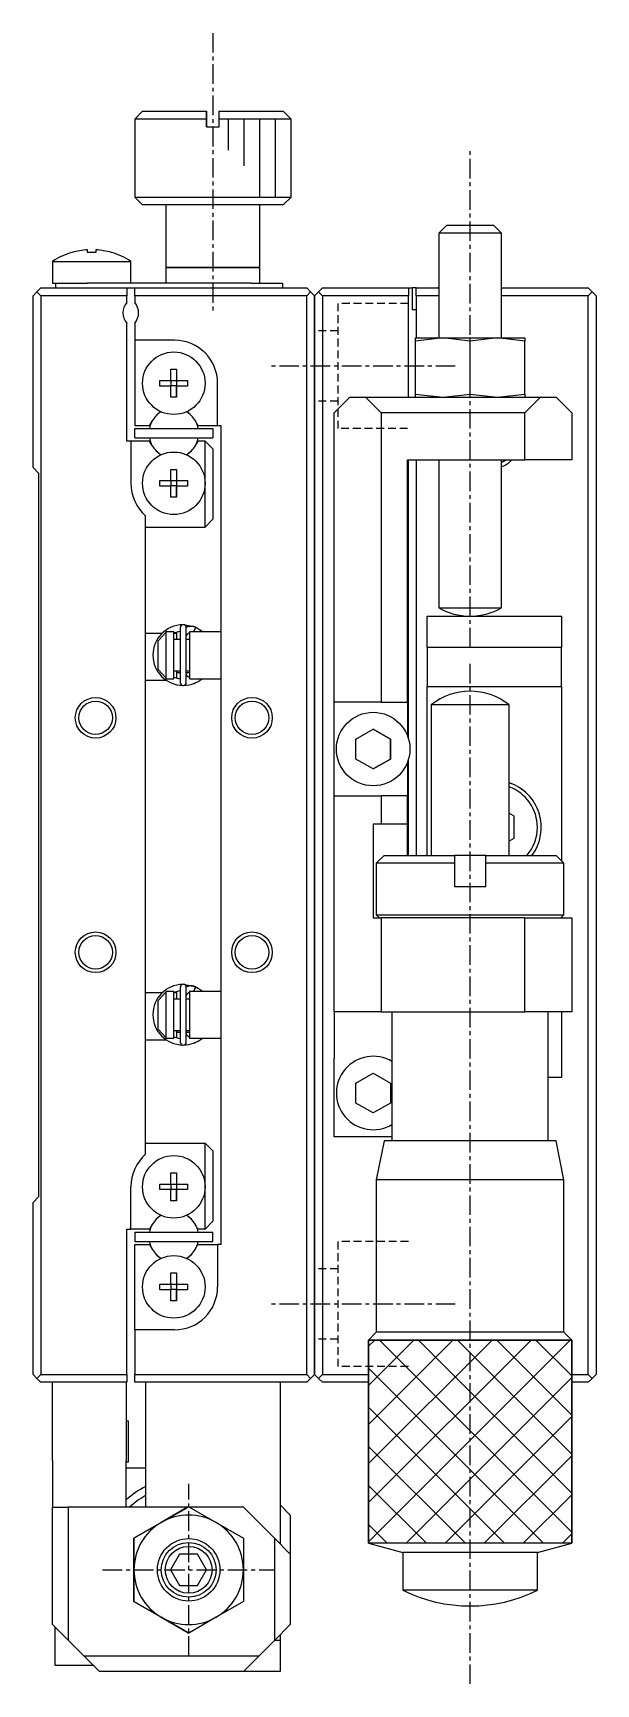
# Model space of a CAD drawing. Extents: x 10 to 411, y 10 to 253.
# Drawn here: x 18.1 to 54.1, y 93.3 to 198.9 of the extents above; entities that cross this region are included whole.
import ezdxf

# ---------------------------------------------------------------- set-up
doc = ezdxf.new("R2010")
doc.units = 0
doc.linetypes.add('CENTER', pattern=[2, 1.25, -0.25, 0.25, -0.25])
doc.linetypes.add('DASHED', pattern=[0.75, 0.5, -0.25])
doc.layers.get('0').update_dxf_attribs({"linetype": 'CONTINUOUS'})
doc.layers.add('CENTER', color=1, linetype='CENTER')

msp = doc.modelspace()

# ---------------------------------------------------------------- linework, layer by layer
at = {"color": 7, "linetype": 'CONTINUOUS'}
for p, q in [((25.11, 193.9), (24.61, 193.4)), ((29.21, 193.4), (24.61, 193.4)), ((24.61, 193.4), (24.61, 188.4)), ((25.11, 193.9), (29.21, 193.9)), ((29.21, 193.4), (29.21, 193.9)), ((29.21, 193.9), (29.21, 193.4)), ((29.21, 192.9), (29.21, 193.4)), ((29.21, 193.4), (29.21, 192.9)), ((30.01, 193.9), (34.11, 193.9)), ((30.01, 193.4), (30.01, 193.9)), ((34.61, 193.4), (30.01, 193.4)), ((30.01, 192.9), (30.01, 193.4)), ((34.61, 193.4), (34.11, 193.9)), ((34.61, 188.4), (34.61, 193.4)), ((29.21, 192.9), (30.01, 192.9)), ((24.61, 188.4), (29.61, 188.4)), ((24.61, 188.4), (25.11, 187.9)), ((29.61, 188.4), (34.61, 188.4)), ((34.11, 187.9), (34.61, 188.4)), ((29.61, 187.9), (25.11, 187.9)), ((26.61, 187.9), (26.61, 183.9)), ((34.11, 187.9), (29.61, 187.9)), ((32.61, 183.9), (32.61, 187.9)), ((44.31, 186.35), (44.06, 186.1)), ((48.06, 186.1), (44.06, 186.1)), ((44.06, 186.1), (44.06, 179.4)), ((44.56, 186.6), (44.31, 186.35)), ((44.56, 186.6), (47.56, 186.6)), ((47.81, 186.35), (47.56, 186.6)), ((48.06, 186.1), (47.81, 186.35)), ((48.06, 179.4), (48.06, 186.1)), ((20.6, 184.86), (20.59, 184.87)), ((21.6, 184.86), (21.6, 185.03)), ((22.12, 184.86), (21.6, 184.86)), ((22.12, 185.03), (22.12, 184.86)), ((23.12, 184.87), (23.12, 184.86)), ((19.36, 184.29), (24.36, 184.29)), ((19.36, 184.29), (19.36, 182.9)), ((24.36, 182.9), (24.36, 184.29)), ((26.61, 183.9), (29.61, 183.9)), ((29.61, 183.9), (26.61, 183.9)), ((26.61, 183.9), (26.61, 182.9)), ((29.61, 183.9), (32.61, 183.9)), ((32.61, 183.9), (29.61, 183.9)), ((32.61, 182.9), (32.61, 183.9)), ((19.36, 182.9), (19.56, 182.9)), ((19.56, 182.6), (19.56, 182.9)), ((19.56, 182.9), (21.56, 182.9)), ((22.93, 182.9), (21.56, 182.9)), ((32.06, 182.9), (22.93, 182.9)), ((32.06, 182.9), (34.06, 182.9)), ((34.06, 182.9), (34.06, 182.6)), ((18.36, 182.35), (18.11, 182.1)), ((18.11, 171.1), (18.11, 182.1)), ((18.36, 182.35), (18.61, 182.6)), ((18.61, 182.1), (18.36, 182.35)), ((18.61, 182.6), (24.11, 182.6)), ((24.11, 182.1), (18.61, 182.1)), ((18.61, 182.1), (18.61, 113.1)), ((24.11, 182.6), (24.61, 182.6)), ((24.11, 182.6), (24.11, 182.1)), ((24.11, 181.66), (24.11, 182.1)), ((24.61, 182.6), (35.61, 182.6)), ((24.61, 182.1), (24.61, 182.6)), ((24.61, 182.1), (24.61, 181.66)), ((35.61, 182.1), (24.61, 182.1)), ((35.61, 182.6), (35.86, 182.35)), ((35.86, 182.35), (35.61, 182.1)), ((35.61, 113.1), (35.61, 182.1)), ((36.11, 182.1), (35.86, 182.35)), ((36.11, 182.1), (36.36, 182.35)), ((36.11, 182.1), (36.11, 113.1)), ((36.11, 113.1), (36.11, 182.1)), ((36.36, 182.35), (36.61, 182.6)), ((36.61, 182.1), (36.36, 182.35)), ((36.61, 182.6), (42.11, 182.6)), ((42.11, 182.1), (36.61, 182.1)), ((36.61, 182.1), (36.61, 113.1)), ((42.11, 182.6), (42.11, 182.1)), ((42.11, 182.6), (42.36, 182.6)), ((42.11, 175.6), (42.11, 182.1)), ((42.36, 182.6), (42.36, 181.2)), ((42.61, 182.6), (42.36, 182.6)), ((42.61, 182.6), (44.06, 182.6)), ((42.61, 182.1), (42.61, 182.6)), ((44.06, 182.1), (42.61, 182.1)), ((42.61, 182.1), (42.61, 179.4)), ((48.06, 182.6), (53.61, 182.6)), ((53.61, 182.1), (48.06, 182.1)), ((53.61, 182.6), (53.86, 182.35)), ((53.86, 182.35), (53.61, 182.1)), ((53.61, 113.1), (53.61, 182.1)), ((54.11, 182.1), (53.86, 182.35)), ((54.11, 182.1), (54.11, 113.1)), ((42.61, 181.2), (42.36, 181.2)), ((24.11, 172.8), (24.11, 180.34)), ((24.61, 180.34), (24.61, 179.25)), ((27.16, 179.25), (24.61, 179.25)), ((24.61, 179.25), (24.61, 173.8)), ((44.31, 179.4), (42.56, 179.2)), ((42.56, 179.2), (42.56, 179.4)), ((42.56, 179.4), (44.31, 179.4)), ((42.56, 175.8), (42.56, 179.2)), ((46.06, 179.2), (44.31, 179.4)), ((44.31, 179.4), (47.81, 179.4)), ((47.81, 179.4), (46.06, 179.2)), ((46.06, 175.8), (46.06, 179.2)), ((49.56, 179.2), (47.81, 179.4)), ((47.81, 179.4), (49.56, 179.4)), ((49.56, 179.4), (49.56, 179.2)), ((49.56, 175.8), (49.56, 179.2)), ((26.22, 176.68), (26.93, 176.68)), ((26.22, 176.32), (26.22, 176.68)), ((26.93, 177.39), (27.29, 177.39)), ((26.93, 176.68), (26.93, 177.39)), ((26.94, 176.67), (26.93, 176.68)), ((26.94, 176.33), (26.94, 176.67)), ((26.94, 176.67), (27.28, 176.67)), ((27.28, 176.67), (27.29, 176.68)), ((27.28, 176.67), (27.28, 176.33)), ((27.29, 177.39), (27.29, 176.68)), ((27.29, 177.39), (27.29, 176.68)), ((27.29, 176.68), (27.99, 176.68)), ((27.99, 176.68), (27.99, 176.32)), ((29.91, 173.8), (29.91, 176.5)), ((26.93, 176.32), (26.22, 176.32)), ((26.94, 176.33), (26.93, 176.32)), ((26.93, 175.61), (26.93, 176.32)), ((27.29, 175.61), (26.93, 175.61)), ((27.28, 176.33), (26.94, 176.33)), ((27.28, 176.33), (27.29, 176.32)), ((27.29, 176.32), (27.29, 175.61)), ((27.99, 176.32), (27.29, 176.32)), ((27.29, 175.61), (27.29, 176.32)), ((37.36, 174.6), (38.36, 175.6)), ((38.36, 175.6), (39.36, 175.6)), ((39.36, 175.6), (40.36, 174.6)), ((39.36, 175.6), (44.06, 175.6)), ((42.56, 175.8), (44.31, 175.6)), ((42.56, 175.6), (42.56, 175.8)), ((44.06, 175.6), (48.06, 175.6)), ((44.31, 175.6), (46.06, 175.8)), ((46.06, 175.8), (47.81, 175.6)), ((47.81, 175.6), (49.56, 175.8)), ((48.06, 175.6), (49.56, 175.6)), ((49.56, 175.8), (49.56, 175.6)), ((49.56, 174.6), (50.56, 175.6)), ((49.56, 175.6), (50.56, 175.6)), ((50.56, 175.6), (51.56, 175.6)), ((51.56, 175.6), (52.56, 174.6)), ((37.36, 156.1), (37.36, 174.6)), ((40.36, 174.6), (40.36, 156.1)), ((49.56, 174.6), (40.36, 174.6)), ((49.56, 171.6), (49.56, 174.6)), ((52.56, 174.6), (52.56, 171.6)), ((24.61, 173.8), (25.56, 173.8)), ((24.61, 173), (24.61, 173.6)), ((24.61, 173.6), (29.61, 173.6)), ((25.56, 173.8), (25.73, 174.09)), ((28.48, 174.09), (28.65, 173.8)), ((28.65, 173.8), (29.91, 173.8)), ((29.61, 173.6), (29.61, 173)), ((29.91, 173.8), (30.11, 173.8)), ((30.11, 173.8), (30.11, 121.4)), ((24.36, 172.8), (24.11, 172.8)), ((24.36, 172.8), (24.36, 170.1)), ((25.56, 172.8), (24.36, 172.8)), ((24.61, 173), (29.61, 173)), ((25.73, 172.51), (25.56, 172.8)), ((28.65, 172.8), (28.48, 172.51)), ((29.11, 172.8), (28.65, 172.8)), ((29.11, 170.1), (29.11, 172.8)), ((29.11, 172.8), (29.61, 172.3)), ((29.61, 172.3), (29.61, 167.8)), ((18.11, 171.1), (18.46, 170.75)), ((42.06, 156.1), (42.06, 171.6)), ((42.06, 171.6), (49.56, 171.6)), ((42.11, 153.78), (42.11, 171.6)), ((42.61, 171.6), (42.61, 146.3)), ((44.06, 171.6), (44.06, 162.14)), ((48.06, 162.14), (48.06, 171.6)), ((52.56, 171.6), (49.56, 171.6)), ((18.46, 170.75), (18.46, 124.45)), ((26.22, 170.28), (26.93, 170.28)), ((26.22, 169.92), (26.22, 170.28)), ((26.93, 170.99), (27.29, 170.99)), ((26.93, 170.28), (26.93, 170.99)), ((26.94, 170.27), (26.93, 170.28)), ((26.94, 169.93), (26.94, 170.27)), ((26.94, 170.27), (27.28, 170.27)), ((27.28, 170.27), (27.29, 170.28)), ((27.28, 170.27), (27.28, 169.93)), ((27.29, 170.99), (27.29, 170.28)), ((27.29, 170.99), (27.29, 170.28)), ((27.29, 170.28), (27.99, 170.28)), ((27.99, 170.28), (27.99, 169.92)), ((29.11, 167.3), (29.11, 170.1)), ((26.93, 169.92), (26.22, 169.92)), ((26.94, 169.93), (26.93, 169.92)), ((26.93, 169.21), (26.93, 169.92)), ((27.29, 169.21), (26.93, 169.21)), ((27.28, 169.93), (26.94, 169.93)), ((27.28, 169.93), (27.29, 169.92)), ((27.29, 169.92), (27.29, 169.21)), ((27.99, 169.92), (27.29, 169.92)), ((27.29, 169.21), (27.29, 169.92)), ((25.31, 160.07), (25.31, 168.02)), ((25.31, 167.3), (29.11, 167.3)), ((29.61, 167.8), (29.11, 167.3)), ((43.31, 159.6), (43.31, 161.6)), ((43.31, 161.6), (51.91, 161.6)), ((44.06, 162.14), (48.06, 162.14)), ((44.06, 162.14), (48.06, 162.14)), ((51.91, 161.6), (51.91, 159.6)), ((26.11, 160.02), (26.61, 160.55)), ((26.61, 160.6), (26.61, 160.55)), ((27.11, 160.6), (26.61, 160.6)), ((26.61, 160.55), (26.61, 157.65)), ((27.11, 160.54), (27.52, 160.65)), ((27.11, 157.6), (27.11, 160.6)), ((27.52, 160.86), (27.52, 157.36)), ((28.49, 160.89), (27.74, 161.05)), ((27.95, 160.9), (27.91, 160.89)), ((27.91, 160.89), (27.91, 160.88)), ((27.91, 157.36), (27.91, 160.86)), ((27.98, 160.91), (27.95, 160.9)), ((28.01, 160.92), (27.98, 160.91)), ((28.04, 160.93), (28.01, 160.92)), ((28.03, 160.5), (28.04, 160.51)), ((28.08, 160.94), (28.04, 160.93)), ((28.04, 160.51), (28.06, 160.52)), ((28.06, 160.52), (28.07, 160.53)), ((28.07, 160.53), (28.08, 160.53)), ((28.11, 160.95), (28.08, 160.94)), ((28.08, 160.53), (28.1, 160.54)), ((28.1, 160.54), (28.11, 160.55)), ((28.15, 160.95), (28.11, 160.95)), ((28.11, 160.6), (28.11, 157.6)), ((30.11, 160.6), (28.11, 160.6)), ((28.18, 160.95), (28.15, 160.95)), ((28.21, 160.95), (28.18, 160.95)), ((28.25, 160.95), (28.21, 160.95)), ((28.28, 160.95), (28.25, 160.95)), ((28.32, 160.94), (28.28, 160.95)), ((28.35, 160.94), (28.32, 160.94)), ((28.38, 160.93), (28.35, 160.94)), ((28.38, 160.61), (28.37, 160.6)), ((28.42, 160.92), (28.38, 160.93)), ((28.49, 160.89), (28.38, 160.6)), ((28.39, 160.62), (28.38, 160.61)), ((28.4, 160.65), (28.39, 160.64)), ((28.39, 160.64), (28.39, 160.62)), ((28.41, 160.68), (28.4, 160.66)), ((28.4, 160.66), (28.4, 160.65)), ((28.42, 160.69), (28.41, 160.68)), ((28.45, 160.91), (28.42, 160.92)), ((28.43, 160.72), (28.42, 160.71)), ((28.42, 160.71), (28.42, 160.69)), ((28.44, 160.74), (28.43, 160.72)), ((28.45, 160.76), (28.44, 160.75)), ((28.44, 160.75), (28.44, 160.74)), ((28.48, 160.9), (28.45, 160.91)), ((28.46, 160.79), (28.45, 160.78)), ((28.45, 160.78), (28.45, 160.76)), ((28.47, 160.82), (28.46, 160.81)), ((28.46, 160.81), (28.46, 160.79)), ((28.48, 160.85), (28.47, 160.84)), ((28.47, 160.84), (28.47, 160.83)), ((28.47, 160.83), (28.47, 160.82)), ((28.96, 160.6), (28.48, 160.9)), ((28.48, 160.9), (28.48, 160.9)), ((28.48, 160.9), (28.48, 160.9)), ((28.48, 160.9), (28.48, 160.89)), ((28.48, 160.89), (28.48, 160.89)), ((28.48, 160.89), (28.48, 160.88)), ((28.48, 160.88), (28.48, 160.88)), ((28.48, 160.88), (28.48, 160.87)), ((28.48, 160.87), (28.48, 160.86)), ((28.48, 160.86), (28.48, 160.85)), ((28.51, 160.88), (28.49, 160.89)), ((26.36, 160.5), (25.31, 160.5)), ((25.31, 157.93), (25.31, 160.07)), ((26.11, 158.18), (26.11, 160.02)), ((27.31, 160.5), (27.11, 160.5)), ((27.52, 160.1), (27.11, 160.1)), ((27.31, 160.1), (27.31, 160.5)), ((27.91, 160.32), (27.92, 160.33)), ((27.91, 160.3), (27.91, 160.32)), ((27.91, 160.29), (27.91, 160.3)), ((27.91, 160.27), (27.91, 160.29)), ((27.91, 160.26), (27.91, 160.27)), ((28.11, 160.1), (27.91, 160.1)), ((27.92, 160.35), (27.93, 160.36)), ((27.92, 160.33), (27.92, 160.35)), ((27.93, 160.37), (27.94, 160.39)), ((27.93, 160.36), (27.93, 160.37)), ((27.94, 160.4), (27.95, 160.42)), ((27.94, 160.39), (27.94, 160.4)), ((27.95, 160.42), (27.96, 160.43)), ((27.96, 160.43), (27.97, 160.44)), ((27.97, 160.44), (27.98, 160.45)), ((27.98, 160.45), (27.99, 160.46)), ((27.99, 160.46), (28, 160.47)), ((28, 160.47), (28.01, 160.48)), ((28.01, 160.48), (28.02, 160.49)), ((28.02, 160.49), (28.03, 160.5)), ((51.91, 159.6), (43.31, 159.6)), ((43.31, 159.6), (43.31, 157.1)), ((51.91, 157.1), (51.91, 159.6)), ((25.31, 137.07), (25.31, 157.93)), ((25.31, 157.5), (26.62, 157.5)), ((26.61, 157.65), (26.11, 158.18)), ((26.61, 157.65), (26.61, 157.6)), ((26.61, 157.6), (27.11, 157.6)), ((27.11, 158.1), (27.52, 158.1)), ((27.52, 157.57), (27.11, 157.68)), ((27.31, 157.61), (27.31, 158.1)), ((27.31, 158), (27.52, 158)), ((27.91, 158.1), (28.11, 158.1)), ((27.91, 158), (28.11, 158)), ((27.91, 157.95), (27.91, 157.96)), ((27.91, 157.94), (27.91, 157.95)), ((27.91, 157.92), (27.91, 157.94)), ((27.91, 157.91), (27.91, 157.92)), ((27.92, 157.89), (27.91, 157.91)), ((27.92, 157.88), (27.92, 157.89)), ((27.92, 157.87), (27.92, 157.88)), ((27.93, 157.85), (27.92, 157.87)), ((27.93, 157.84), (27.93, 157.85)), ((27.94, 157.82), (27.93, 157.84)), ((27.95, 157.81), (27.94, 157.82)), ((27.96, 157.8), (27.95, 157.81)), ((27.96, 157.79), (27.96, 157.8)), ((27.97, 157.77), (27.96, 157.79)), ((27.98, 157.76), (27.97, 157.77)), ((27.99, 157.75), (27.98, 157.76)), ((28, 157.74), (27.99, 157.75)), ((28.01, 157.73), (28, 157.74)), ((28.03, 157.72), (28.01, 157.73)), ((28.04, 157.71), (28.03, 157.72)), ((28.05, 157.7), (28.04, 157.71)), ((28.06, 157.69), (28.05, 157.7)), ((28.08, 157.69), (28.06, 157.69)), ((28.09, 157.68), (28.08, 157.69)), ((28.1, 157.68), (28.09, 157.68)), ((28.11, 157.67), (28.1, 157.68)), ((28.11, 157.6), (30.11, 157.6)), ((28.42, 157.3), (28.42, 157.3)), ((28.42, 157.3), (28.42, 157.3)), ((28.42, 157.3), (28.42, 157.3)), ((28.42, 157.3), (28.43, 157.3)), ((28.43, 157.3), (28.44, 157.31)), ((28.43, 157.3), (28.43, 157.3)), ((28.43, 157.3), (28.43, 157.3)), ((28.43, 157.3), (28.43, 157.3)), ((28.43, 157.3), (28.43, 157.3)), ((28.44, 157.31), (28.48, 157.32)), ((28.44, 157.31), (28.44, 157.31)), ((28.44, 157.31), (28.44, 157.31)), ((28.48, 157.32), (28.5, 157.33)), ((28.48, 157.32), (28.48, 157.32)), ((28.48, 157.32), (28.48, 157.32)), ((28.48, 157.32), (28.48, 157.32)), ((43.31, 157.1), (51.91, 157.1)), ((43.31, 146.3), (43.31, 157.1)), ((51.91, 157.1), (51.91, 145.95)), ((40.36, 156.1), (37.36, 156.1)), ((37.36, 150.1), (37.36, 156.1)), ((40.36, 156.1), (42.06, 156.1)), ((42.06, 156.1), (42.06, 153.93)), ((48.56, 155.92), (43.56, 155.92)), ((43.56, 155.92), (43.56, 146.3)), ((48.56, 146.3), (48.56, 155.92)), ((38.76, 153.74), (39.86, 154.37)), ((39.86, 154.37), (40.96, 153.74)), ((40.96, 153.74), (39.86, 154.37)), ((38.76, 152.46), (38.76, 153.74)), ((40.96, 153.74), (40.96, 152.46)), ((40.96, 152.46), (40.96, 153.74)), ((39.86, 151.83), (38.76, 152.46)), ((40.96, 152.46), (39.86, 151.83)), ((39.86, 151.83), (40.96, 152.46)), ((42.06, 152.27), (42.06, 150.1)), ((42.11, 146.3), (42.11, 152.42)), ((37.36, 136.3), (37.36, 150.1)), ((37.36, 150.1), (40.36, 150.1)), ((40.36, 150.1), (40.36, 148.3)), ((42.06, 150.1), (40.36, 150.1)), ((42.06, 148.3), (42.06, 150.1)), ((48.56, 148.99), (48.86, 148.82)), ((39.86, 148.3), (39.86, 142.3)), ((40.36, 148.3), (39.86, 148.3)), ((42.06, 148.3), (40.36, 148.3)), ((42.06, 146.3), (42.06, 148.3)), ((48.86, 148.82), (48.86, 147.38)), ((48.86, 147.38), (48.56, 147.21)), ((40.56, 146.3), (40.06, 145.8)), ((45.06, 145.8), (40.06, 145.8)), ((40.06, 145.8), (40.06, 142.5)), ((40.56, 146.3), (45.06, 146.3)), ((47.06, 146.3), (45.06, 146.3)), ((45.06, 146.3), (45.06, 145.8)), ((45.06, 145.8), (45.06, 144.3)), ((47.06, 145.8), (47.06, 146.3)), ((47.06, 146.3), (51.56, 146.3)), ((52.06, 145.8), (47.06, 145.8)), ((47.06, 144.3), (47.06, 145.8)), ((52.06, 145.8), (51.56, 146.3)), ((52.06, 142.5), (52.06, 145.8)), ((45.06, 144.3), (47.06, 144.3)), ((39.86, 142.3), (40.36, 142.3)), ((40.06, 142.5), (46.06, 142.5)), ((40.06, 142.5), (40.26, 142.3)), ((40.36, 142.3), (40.36, 136.3)), ((49.56, 142.3), (40.36, 142.3)), ((46.06, 142.5), (52.06, 142.5)), ((49.56, 136.3), (49.56, 142.3)), ((49.56, 142.3), (52.56, 142.3)), ((51.86, 142.3), (52.06, 142.5)), ((51.91, 142.35), (51.91, 142.3)), ((52.56, 142.3), (52.56, 136.3)), ((26.36, 137.5), (25.31, 137.5)), ((26.11, 137.02), (26.61, 137.55)), ((26.61, 137.6), (26.61, 137.55)), ((27.11, 137.6), (26.61, 137.6)), ((26.61, 137.55), (26.61, 134.65)), ((27.11, 137.54), (27.52, 137.65)), ((27.11, 134.6), (27.11, 137.6)), ((27.31, 137.5), (27.11, 137.5)), ((27.31, 137.1), (27.31, 137.5)), ((27.52, 137.86), (27.52, 134.36)), ((28.51, 137.88), (27.74, 138.05)), ((27.95, 137.9), (27.91, 137.89)), ((27.91, 137.89), (27.91, 137.88)), ((27.91, 134.36), (27.91, 137.86)), ((27.91, 137.32), (27.92, 137.33)), ((27.91, 137.3), (27.91, 137.32)), ((27.91, 137.29), (27.91, 137.3)), ((27.91, 137.27), (27.91, 137.29)), ((27.92, 137.35), (27.93, 137.36)), ((27.92, 137.33), (27.92, 137.35)), ((27.93, 137.37), (27.94, 137.39)), ((27.93, 137.36), (27.93, 137.37)), ((27.94, 137.4), (27.95, 137.42)), ((27.94, 137.39), (27.94, 137.4)), ((27.98, 137.91), (27.95, 137.9)), ((27.95, 137.42), (27.96, 137.43)), ((27.96, 137.43), (27.97, 137.44)), ((27.97, 137.44), (27.98, 137.45)), ((28.01, 137.92), (27.98, 137.91)), ((27.98, 137.45), (27.99, 137.46)), ((27.99, 137.46), (28, 137.47)), ((28, 137.47), (28.01, 137.48)), ((28.04, 137.93), (28.01, 137.92)), ((28.01, 137.48), (28.02, 137.49)), ((28.02, 137.49), (28.03, 137.5)), ((28.03, 137.5), (28.04, 137.51)), ((28.08, 137.94), (28.04, 137.93)), ((28.04, 137.51), (28.06, 137.52)), ((28.06, 137.52), (28.07, 137.53)), ((28.07, 137.53), (28.08, 137.53)), ((28.11, 137.95), (28.08, 137.94)), ((28.08, 137.53), (28.1, 137.54)), ((28.1, 137.54), (28.11, 137.55)), ((28.15, 137.95), (28.11, 137.95)), ((28.11, 137.6), (28.11, 134.6)), ((30.11, 137.6), (28.11, 137.6)), ((28.18, 137.95), (28.15, 137.95)), ((28.21, 137.95), (28.18, 137.95)), ((28.25, 137.95), (28.21, 137.95)), ((28.28, 137.95), (28.25, 137.95)), ((28.32, 137.94), (28.28, 137.95)), ((28.35, 137.94), (28.32, 137.94)), ((28.38, 137.93), (28.35, 137.94)), ((28.38, 137.61), (28.37, 137.6)), ((28.42, 137.92), (28.38, 137.93)), ((28.49, 137.89), (28.38, 137.6)), ((28.39, 137.62), (28.38, 137.61)), ((28.4, 137.65), (28.39, 137.64)), ((28.39, 137.64), (28.39, 137.62)), ((28.41, 137.68), (28.4, 137.66)), ((28.4, 137.66), (28.4, 137.65)), ((28.42, 137.69), (28.41, 137.68)), ((28.45, 137.91), (28.42, 137.92)), ((28.43, 137.72), (28.42, 137.71)), ((28.42, 137.71), (28.42, 137.69)), ((28.44, 137.74), (28.43, 137.72)), ((28.45, 137.76), (28.44, 137.75)), ((28.44, 137.75), (28.44, 137.74)), ((28.48, 137.9), (28.45, 137.91)), ((28.46, 137.79), (28.45, 137.78)), ((28.45, 137.78), (28.45, 137.76)), ((28.47, 137.82), (28.46, 137.81)), ((28.46, 137.81), (28.46, 137.79)), ((28.48, 137.85), (28.47, 137.84)), ((28.47, 137.84), (28.47, 137.83)), ((28.47, 137.83), (28.47, 137.82)), ((28.96, 137.6), (28.48, 137.9)), ((28.48, 137.9), (28.48, 137.9)), ((28.48, 137.9), (28.48, 137.9)), ((28.48, 137.9), (28.48, 137.89)), ((28.48, 137.89), (28.48, 137.89)), ((28.48, 137.89), (28.48, 137.88)), ((28.48, 137.88), (28.48, 137.88)), ((28.48, 137.88), (28.48, 137.87)), ((28.48, 137.87), (28.48, 137.86)), ((28.48, 137.86), (28.48, 137.85)), ((25.31, 134.93), (25.31, 137.07)), ((26.11, 135.18), (26.11, 137.02)), ((27.52, 137.1), (27.11, 137.1)), ((27.91, 137.26), (27.91, 137.27)), ((28.11, 137.1), (27.91, 137.1)), ((40.36, 136.3), (37.36, 136.3)), ((37.36, 136.3), (37.36, 133.3)), ((40.36, 136.3), (49.56, 136.3)), ((41.06, 136.3), (41.06, 128.05)), ((52.56, 136.3), (49.56, 136.3)), ((51.06, 128.05), (51.06, 136.3)), ((51.91, 136.3), (51.91, 132.1)), ((26.61, 134.65), (26.11, 135.18)), ((25.31, 127.18), (25.31, 134.93)), ((25.31, 134.5), (26.62, 134.5)), ((26.61, 134.65), (26.61, 134.6)), ((26.61, 134.6), (27.11, 134.6)), ((27.11, 135.1), (27.52, 135.1)), ((27.52, 134.57), (27.11, 134.68)), ((27.31, 134.61), (27.31, 135.1)), ((27.31, 135), (27.52, 135)), ((27.91, 135.1), (28.11, 135.1)), ((27.91, 135), (28.11, 135)), ((27.91, 134.95), (27.91, 134.96)), ((27.91, 134.94), (27.91, 134.95)), ((27.91, 134.92), (27.91, 134.94)), ((27.91, 134.91), (27.91, 134.92)), ((27.92, 134.89), (27.91, 134.91)), ((27.92, 134.88), (27.92, 134.89)), ((27.92, 134.87), (27.92, 134.88)), ((27.93, 134.85), (27.92, 134.87)), ((27.93, 134.84), (27.93, 134.85)), ((27.94, 134.82), (27.93, 134.84)), ((27.95, 134.81), (27.94, 134.82)), ((27.96, 134.8), (27.95, 134.81)), ((27.96, 134.79), (27.96, 134.8)), ((27.97, 134.77), (27.96, 134.79)), ((27.98, 134.76), (27.97, 134.77)), ((27.99, 134.75), (27.98, 134.76)), ((28, 134.74), (27.99, 134.75)), ((28.01, 134.73), (28, 134.74)), ((28.03, 134.72), (28.01, 134.73)), ((28.04, 134.71), (28.03, 134.72)), ((28.05, 134.7), (28.04, 134.71)), ((28.06, 134.69), (28.05, 134.7)), ((28.08, 134.69), (28.06, 134.69)), ((28.09, 134.68), (28.08, 134.69)), ((28.1, 134.68), (28.09, 134.68)), ((28.11, 134.67), (28.1, 134.68)), ((28.11, 134.6), (30.11, 134.6)), ((28.42, 134.3), (28.42, 134.3)), ((28.42, 134.3), (28.42, 134.3)), ((28.42, 134.3), (28.42, 134.3)), ((28.42, 134.3), (28.43, 134.3)), ((28.43, 134.3), (28.44, 134.31)), ((28.43, 134.3), (28.43, 134.3)), ((28.43, 134.3), (28.43, 134.3)), ((28.43, 134.3), (28.43, 134.3)), ((28.43, 134.3), (28.43, 134.3)), ((28.44, 134.31), (28.48, 134.32)), ((28.44, 134.31), (28.44, 134.31)), ((28.44, 134.31), (28.44, 134.31)), ((28.48, 134.32), (28.5, 134.33)), ((28.48, 134.32), (28.48, 134.32)), ((28.48, 134.32), (28.48, 134.32)), ((28.48, 134.32), (28.48, 134.32)), ((28.49, 134.33), (28.49, 134.33)), ((37.36, 128.3), (37.36, 133.3)), ((38.76, 131.74), (39.86, 132.37)), ((39.86, 132.37), (40.96, 131.74)), ((51.91, 132.1), (51.06, 132.1)), ((38.76, 130.46), (38.76, 131.74)), ((40.96, 131.74), (40.96, 130.46)), ((39.86, 129.83), (38.76, 130.46)), ((40.96, 130.46), (39.86, 129.83)), ((25.31, 127.9), (29.11, 127.9)), ((29.11, 125.1), (29.11, 127.9)), ((29.11, 127.9), (29.61, 127.4)), ((41.06, 128.3), (37.36, 128.3)), ((40.56, 128.05), (40.06, 125.55)), ((51.56, 128.05), (40.56, 128.05)), ((52.06, 125.55), (51.56, 128.05)), ((29.61, 127.4), (29.61, 122.9)), ((26.93, 125.99), (27.29, 125.99)), ((26.93, 125.28), (26.93, 125.99)), ((27.29, 125.99), (27.29, 125.28)), ((27.29, 125.99), (27.29, 125.28)), ((24.36, 122.4), (24.36, 125.1)), ((26.22, 125.28), (26.93, 125.28)), ((26.22, 124.92), (26.22, 125.28)), ((26.93, 124.92), (26.22, 124.92)), ((26.94, 125.27), (26.93, 125.28)), ((26.94, 124.93), (26.93, 124.92)), ((26.93, 124.21), (26.93, 124.92)), ((26.94, 124.93), (26.94, 125.27)), ((26.94, 125.27), (27.28, 125.27)), ((27.28, 124.93), (26.94, 124.93)), ((27.28, 125.27), (27.29, 125.28)), ((27.28, 125.27), (27.28, 124.93)), ((27.28, 124.93), (27.29, 124.92)), ((27.29, 125.28), (27.99, 125.28)), ((27.29, 124.92), (27.29, 124.21)), ((27.99, 124.92), (27.29, 124.92)), ((27.29, 124.21), (27.29, 124.92)), ((27.99, 125.28), (27.99, 124.92)), ((29.11, 122.4), (29.11, 125.1)), ((52.06, 125.55), (40.06, 125.55)), ((40.06, 125.55), (40.06, 115.8)), ((52.06, 115.8), (52.06, 125.55)), ((18.46, 124.45), (18.11, 124.1)), ((18.11, 113.1), (18.11, 124.1)), ((27.29, 124.21), (26.93, 124.21)), ((25.73, 122.69), (25.56, 122.4)), ((28.65, 122.4), (28.48, 122.69)), ((29.61, 122.9), (29.11, 122.4)), ((24.11, 122.4), (24.36, 122.4)), ((24.11, 113.1), (24.11, 122.4)), ((25.56, 122.4), (24.36, 122.4)), ((24.61, 122.2), (29.61, 122.2)), ((24.61, 122.2), (24.61, 121.6)), ((24.61, 121.6), (29.61, 121.6)), ((29.11, 122.4), (28.65, 122.4)), ((29.61, 121.6), (29.61, 122.2)), ((24.61, 121.4), (25.56, 121.4)), ((24.61, 115.95), (24.61, 121.4)), ((25.56, 121.4), (25.73, 121.11)), ((28.48, 121.11), (28.65, 121.4)), ((28.65, 121.4), (29.91, 121.4)), ((29.91, 121.4), (29.91, 118.7)), ((30.11, 121.4), (29.91, 121.4)), ((26.93, 119.59), (27.29, 119.59)), ((26.93, 118.88), (26.93, 119.59)), ((27.29, 119.59), (27.29, 118.88)), ((27.29, 119.59), (27.29, 118.88)), ((26.22, 118.88), (26.93, 118.88)), ((26.22, 118.52), (26.22, 118.88)), ((26.93, 118.52), (26.22, 118.52)), ((26.94, 118.87), (26.93, 118.88)), ((26.94, 118.53), (26.93, 118.52)), ((26.93, 117.81), (26.93, 118.52)), ((26.94, 118.53), (26.94, 118.87)), ((26.94, 118.87), (27.28, 118.87)), ((27.28, 118.53), (26.94, 118.53)), ((27.28, 118.87), (27.29, 118.88)), ((27.28, 118.87), (27.28, 118.53)), ((27.28, 118.53), (27.29, 118.52)), ((27.29, 118.88), (27.99, 118.88)), ((27.29, 118.52), (27.29, 117.81)), ((27.99, 118.52), (27.29, 118.52)), ((27.29, 117.81), (27.29, 118.52)), ((27.99, 118.88), (27.99, 118.52)), ((27.29, 117.81), (26.93, 117.81)), ((27.16, 115.95), (24.61, 115.95)), ((24.61, 115.95), (24.61, 113.1)), ((40.06, 115.8), (39.56, 115.3)), ((39.56, 102.3), (39.56, 115.3)), ((39.56, 115.3), (52.56, 115.3)), ((52.06, 115.8), (40.06, 115.8)), ((52.56, 115.3), (52.06, 115.8)), ((52.56, 115.3), (52.56, 102.3)), ((18.11, 113.1), (18.36, 112.85)), ((18.36, 112.85), (18.61, 113.1)), ((18.61, 113.1), (24.11, 113.1)), ((24.11, 113.1), (24.11, 112.6)), ((24.61, 113.1), (35.61, 113.1)), ((24.61, 112.6), (24.61, 113.1)), ((35.61, 113.1), (35.86, 112.85)), ((36.11, 113.1), (35.86, 112.85)), ((36.36, 112.85), (36.11, 113.1)), ((36.36, 112.85), (36.61, 113.1)), ((36.61, 113.1), (39.56, 113.1)), ((52.56, 113.1), (53.61, 113.1)), ((53.61, 113.1), (53.86, 112.85)), ((53.86, 112.85), (54.11, 113.1)), ((18.61, 112.6), (18.36, 112.85)), ((24.11, 112.6), (18.61, 112.6)), ((19.36, 107.6), (19.36, 112.6)), ((24.06, 112.6), (24.06, 107.6)), ((35.61, 112.6), (24.61, 112.6)), ((25.31, 112.6), (25.31, 104.6)), ((33.91, 112.6), (33.91, 102.25)), ((35.86, 112.85), (35.61, 112.6)), ((36.61, 112.6), (36.36, 112.85)), ((39.56, 112.6), (36.61, 112.6)), ((53.61, 112.6), (52.56, 112.6)), ((53.86, 112.85), (53.61, 112.6)), ((24.21, 110.1), (24.06, 110.1)), ((24.21, 107.5), (24.21, 110.1)), ((19.36, 107.6), (19.36, 104.6)), ((24.06, 104.6), (24.06, 107.6)), ((24.06, 107.5), (24.21, 107.5)), ((25.31, 107.1), (24.06, 107.1)), ((19.36, 104.6), (20.36, 104.6)), ((19.36, 97.1), (19.36, 104.6)), ((27.99, 104.6), (20.36, 104.6)), ((20.36, 104.6), (20.36, 96.1)), ((26.31, 103.63), (28.06, 104.64)), ((27.99, 104.6), (26.31, 103.63)), ((28.06, 104.64), (27.99, 104.6)), ((28.06, 104.64), (29.81, 103.63)), ((31.56, 104.6), (28.13, 104.6)), ((33.56, 102.6), (31.56, 104.6)), ((34.56, 104.1), (33.91, 104.75)), ((24.56, 102.62), (26.31, 103.63)), ((26.31, 103.63), (24.56, 102.62)), ((29.81, 103.63), (31.56, 102.62)), ((34.56, 104.1), (34.56, 101.6)), ((24.56, 100.6), (24.56, 102.62)), ((24.56, 102.62), (24.56, 100.6)), ((31.56, 102.62), (31.56, 100.6)), ((33.56, 96.1), (33.56, 102.6)), ((34.56, 101.6), (33.56, 102.6)), ((27.48, 101.6), (26.9, 100.6)), ((28.63, 101.6), (27.48, 101.6)), ((29.21, 100.6), (28.63, 101.6)), ((29.21, 100.6), (28.63, 101.6)), ((34.56, 101.6), (34.56, 97.1)), ((39.56, 102.3), (41.76, 101.71)), ((52.56, 102.3), (39.56, 102.3)), ((50.36, 101.71), (41.76, 101.71)), ((41.76, 101.71), (41.76, 99.3)), ((50.36, 101.71), (52.56, 102.3)), ((50.36, 99.3), (50.36, 101.71)), ((24.56, 98.58), (24.56, 100.6)), ((24.56, 100.6), (24.56, 98.58)), ((26.9, 100.6), (27.48, 99.6)), ((28.63, 99.6), (29.21, 100.6)), ((28.63, 99.6), (29.21, 100.6)), ((31.56, 100.6), (31.56, 98.58)), ((27.48, 99.6), (28.63, 99.6)), ((50.36, 99.3), (41.76, 99.3)), ((26.31, 97.57), (24.56, 98.58)), ((24.56, 98.58), (26.31, 97.57)), ((31.56, 98.58), (29.81, 97.57)), ((28.06, 96.56), (26.31, 97.57)), ((26.31, 97.57), (28.06, 96.56)), ((29.81, 97.57), (28.06, 96.56)), ((19.36, 97.1), (20.36, 96.1)), ((19.51, 96.95), (19.51, 94.5)), ((20.36, 96.1), (21.36, 95.1)), ((32.56, 95.1), (33.56, 96.1)), ((33.56, 96.1), (34.56, 97.1)), ((33.56, 96.1), (33.91, 96.1)), ((33.91, 96.45), (33.91, 96.1)), ((33.91, 96.1), (33.91, 94.1)), ((21.36, 95.1), (32.56, 95.1)), ((21.36, 95.1), (22.36, 94.1)), ((31.56, 94.1), (32.56, 95.1)), ((19.51, 94.5), (21.96, 94.5)), ((31.56, 94.1), (22.36, 94.1)), ((33.91, 94.1), (31.56, 94.1))]:
    msp.add_line(p, q, dxfattribs=at)
at = {"color": 3, "linetype": 'CONTINUOUS'}
for p, q in [((30.61, 191.4), (30.61, 193.4)), ((31.61, 190.4), (31.61, 193.4)), ((32.61, 188.4), (32.61, 193.4)), ((33.61, 188.4), (33.61, 193.4)), ((52.56, 115.3), (39.56, 115.3)), ((39.56, 115.3), (39.56, 102.3)), ((39.96, 115.3), (39.56, 114.9)), ((42.46, 115.3), (39.56, 112.4)), ((44.96, 115.3), (39.56, 109.9)), ((47.46, 115.3), (39.56, 107.4)), ((49.96, 115.3), (39.56, 104.9)), ((52.46, 115.3), (39.56, 102.4)), ((40.26, 115.3), (52.56, 103)), ((42.76, 115.3), (52.56, 105.5)), ((45.26, 115.3), (52.56, 108)), ((47.76, 115.3), (52.56, 110.5)), ((50.26, 115.3), (52.56, 113)), ((52.56, 102.3), (52.56, 115.3)), ((39.56, 113.5), (50.76, 102.3)), ((52.56, 112.9), (41.96, 102.3)), ((39.56, 111), (48.26, 102.3)), ((52.56, 110.4), (44.46, 102.3)), ((39.56, 108.5), (45.76, 102.3)), ((52.56, 107.9), (46.96, 102.3)), ((39.56, 106), (43.26, 102.3)), ((52.56, 105.4), (49.46, 102.3)), ((39.56, 103.5), (40.76, 102.3)), ((52.56, 102.9), (51.96, 102.3)), ((52.56, 102.3), (39.56, 102.3))]:
    msp.add_line(p, q, dxfattribs=at)
at = {"color": 3, "linetype": 'DASHED'}
for p, q in [((37.61, 173.6), (37.61, 181.6)), ((42.11, 181.6), (37.61, 181.6)), ((37.61, 179.85), (36.11, 179.85)), ((37.61, 175.35), (36.11, 175.35)), ((42.06, 173.6), (37.61, 173.6)), ((37.61, 113.6), (37.61, 121.6)), ((42.11, 121.6), (37.61, 121.6)), ((37.61, 119.85), (36.11, 119.85)), ((37.61, 115.35), (36.11, 115.35)), ((42.11, 113.6), (37.61, 113.6))]:
    msp.add_line(p, q, dxfattribs=at)
at = {"color": 7, "linetype": 'CONTINUOUS'}
for centre, radius in [((27.11, 176.5), 2), ((27.11, 170.1), 2), ((22.11, 155.1), 1.07), ((32.11, 155.1), 1.07), ((39.86, 153.1), 2.35), ((22.11, 140.1), 1.07), ((32.11, 140.1), 1.07), ((27.11, 125.1), 2), ((27.11, 118.7), 2), ((28.06, 100.6), 2), ((28.06, 100.6), 1.5)]:
    msp.add_circle(centre, radius, dxfattribs=at)
at = {"color": 3, "linetype": 'CONTINUOUS'}
for centre, radius in [((22.11, 155.1), 1.3), ((32.11, 155.1), 1.3), ((22.11, 140.1), 1.3), ((32.11, 140.1), 1.3), ((28.06, 100.6), 1.75)]:
    msp.add_circle(centre, radius, dxfattribs=at)
at = {"color": 7, "linetype": 'CONTINUOUS'}
for centre, radius, start, end in [((21.86, 180.55), 4.5, 106.2858, 123.749), ((21.86, 180.55), 4.49, 93.3178, 106.2694), ((21.86, 180.55), 4.49, 73.7306, 86.6822), ((21.86, 180.55), 4.5, 56.251, 73.7142), ((24.86, 181), 1, 138.5904, 221.4096), ((23.86, 181), 1, 318.5904, 41.4096), ((45.11, 179.6), 3.2, 109.155, 110.3641), ((27.16, 176.5), 2.75, 0, 90), ((27.11, 173.3), 1.59, 135, 150), ((27.22, 173.19), 1.75, 121.8865, 135.0044), ((27.11, 173.3), 1.59, 120.4332, 135), ((27.11, 173.3), 1.59, 45, 59.5668), ((26.99, 173.19), 1.75, 44.9956, 58.1135), ((27.11, 173.3), 1.59, 30, 45), ((27.11, 173.3), 1.59, 150, 169.1069), ((27.11, 173.3), 1.59, 10.8931, 30), ((27.11, 173.3), 1.59, 190.893, 210), ((27.11, 173.3), 1.59, 210, 225), ((27.22, 173.41), 1.75, 224.9956, 238.1135), ((27.11, 173.3), 1.59, 225, 239.5667), ((27.11, 173.3), 1.59, 300.4333, 315), ((26.99, 173.41), 1.75, 301.8865, 315.0044), ((27.11, 173.3), 1.59, 315, 330), ((27.11, 173.3), 1.59, 330, 349.107), ((47.61, 172.6), 1.25, 291.1002, 306.8699), ((27.11, 170.1), 2.75, 180, 229.1148), ((46.06, 165.6), 4, 240, 270), ((46.06, 165.6), 4, 270, 300), ((27.71, 159.11), 1.94, 90.6567, 269.2678), ((27.71, 160.86), 0.195, 0, 180), ((27.71, 157.36), 0.195, 180, 0), ((27.71, 159.12), 1.95, 270.7607, 308.9718), ((46.06, 152.8), 4, 51.3178, 128.6822), ((47.61, 148.1), 3, 323.1301, 71.5386), ((47.61, 148.1), 2.75, 0, 69.7905), ((47.61, 148.1), 2.75, 319.1148, 0), ((27.71, 136.11), 1.94, 90.6567, 269.2678), ((27.71, 137.86), 0.195, 0, 180), ((27.71, 134.36), 0.195, 180, 0), ((27.71, 136.12), 1.95, 270.7607, 308.9718), ((39.86, 131.1), 2.35, 59.2936, 300.7064), ((27.11, 125.1), 2.75, 130.8852, 180), ((27.11, 121.9), 1.59, 150, 169.107), ((27.11, 121.9), 1.59, 135, 150), ((27.22, 121.79), 1.75, 121.8865, 135.0044), ((27.11, 121.9), 1.59, 120.4333, 135), ((27.11, 121.9), 1.59, 45, 59.5667), ((26.99, 121.79), 1.75, 44.9956, 58.1135), ((27.11, 121.9), 1.59, 30, 45), ((27.11, 121.9), 1.59, 10.893, 30), ((27.11, 121.9), 1.59, 190.8931, 210), ((27.11, 121.9), 1.59, 330, 349.1069), ((27.11, 121.9), 1.59, 210, 224.9051), ((27.22, 122.01), 1.75, 224.9095, 238.1135), ((27.11, 121.9), 1.59, 224.9051, 239.5668), ((27.11, 121.9), 1.59, 300.4332, 315), ((26.99, 122.01), 1.75, 301.8865, 315.0044), ((27.11, 121.9), 1.59, 315, 330), ((27.16, 118.7), 2.75, 270, 0), ((28.06, 100.6), 6, 117.2796, 131.8103), ((28.06, 100.6), 5.5, 120, 133.3418), ((28.06, 100.6), 3.5, 120, 180), ((28.06, 100.6), 3.5, 60, 120), ((28.06, 100.6), 3.5, 0, 60), ((28.06, 100.6), 3.5, 180, 240), ((28.06, 100.6), 3.5, 300, 0), ((46.06, 108.04), 9.75, 243.8162, 296.1838), ((28.06, 100.6), 3.5, 240, 300)]:
    msp.add_arc(centre, radius, start, end, dxfattribs=at)
at = {"color": 3, "linetype": 'CONTINUOUS'}
msp.add_arc((47.61, 172.6), 1.5, 287.4576, 318.1897, dxfattribs=at)
at = {"layer": 'CENTER', "color": 1, "linetype": 'CENTER'}
for p, q in [((29.61, 198.9), (29.61, 180.9)), ((46.06, 159.6), (46.06, 191.6)), ((45.11, 177.6), (33.11, 177.6)), ((46.06, 93.3), (46.06, 158.8)), ((45.11, 117.6), (33.11, 117.6)), ((28.06, 95.1), (28.06, 106.1)), ((22.56, 100.6), (33.56, 100.6))]:
    msp.add_line(p, q, dxfattribs=at)

doc.saveas('drawing.dxf')
